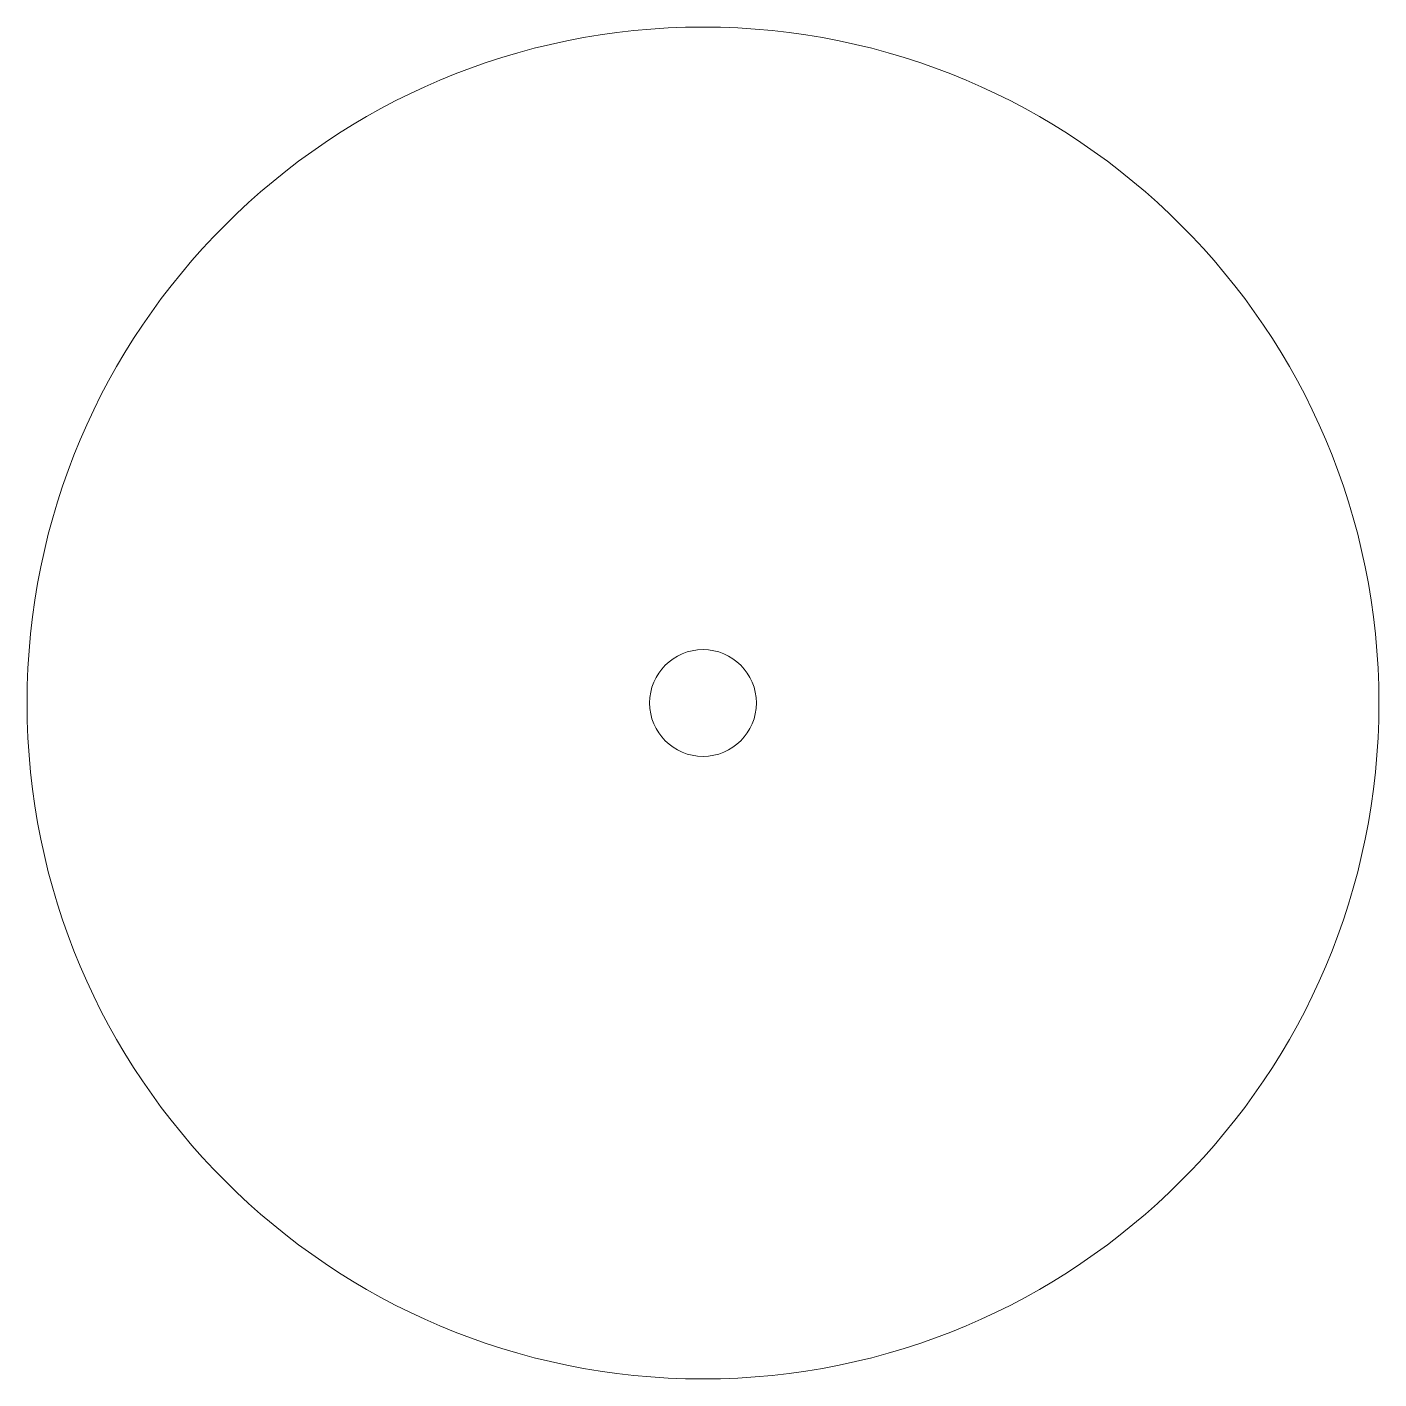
# Model space of a CAD drawing. Header units: inches. Extents: x -1 to 1, y -1 to 1.
import ezdxf

# ---------------------------------------------------------------- set-up
doc = ezdxf.new("R2010")
doc.units = ezdxf.units.IN
doc.header["$MEASUREMENT"] = 0

msp = doc.modelspace()

# ---------------------------------------------------------------- linework, layer by layer
at = {"color": 7, "linetype": 'Continuous', "lineweight": 15}
for radius in [1, 0.079]:
    msp.add_circle((0, 0), radius, dxfattribs=at)

doc.saveas('drawing.dxf')
